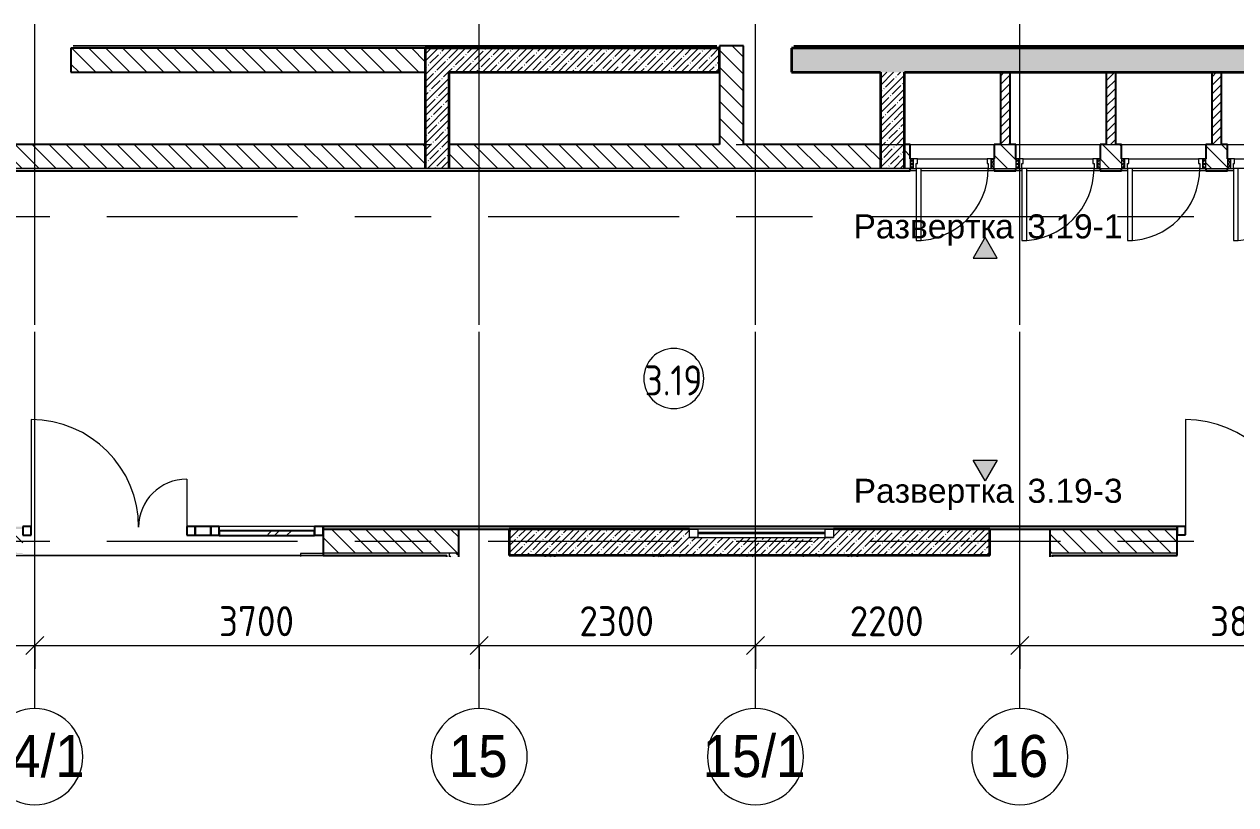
# Model space of a CAD drawing. Header units: millimetres. Extents: x 35124 to 170704, y -1987 to 12522.
# Drawn here: x 48373 to 58458, y 5606 to 12100 of the extents above; entities that cross this region are included whole.
import ezdxf

# ---------------------------------------------------------------- set-up
doc = ezdxf.new("R2010")
doc.units = ezdxf.units.MM
doc.linetypes.add('Осевая', pattern=[3175, 635, -476.25, 1587.5, -476.25])
for name, color, linetype, lineweight in [('A-ANNO-DIMS', 7, 'Continuous', 9), ('A-ANNO-DIMS-100', 7, 'Continuous', 9), ('A-AREA-IDEN', 7, 'Continuous', 9), ('A-DOOR', 7, 'Continuous', 9), ('A-DOOR-1', 7, 'Continuous', 13), ('A-DOOR-FRAM', 7, 'Continuous', 13), ('A-DOOR-FRAM-1', 7, 'Continuous', 9), ('A-GLAZ', 7, 'Continuous', 9), ('A-GLAZ-1', 7, 'Continuous', 13), ('A-GLAZ-CURT', 7, 'Continuous', 9), ('A-GLAZ-CURT-1', 7, 'Continuous', 25), ('A-GLAZ-CWMG', 7, 'Continuous', 9), ('A-GLAZ-CWMG-1', 7, 'Continuous', 25), ('A-WALL', 7, 'Continuous', 9), ('G-ANNO-SYMB', 7, 'Continuous', 9), ('I-WALL', 7, 'Continuous', 9), ('Оси', 7, 'Continuous', 9), ('Оси-1', 7, 'Continuous', 20), ('Оси-2', 7, 'Осевая', 9)]:
    doc.layers.add(name, color=color, linetype=linetype, lineweight=lineweight)
for name, color, linetype, lineweight, true_color in [('A-WALL-1', 7, 'Continuous', 25, 0x3c3c3c), ('A-WALL-2', 7, 'Continuous', 35, 0x3c3c3c), ('A-WALL-FNSH-1', 7, 'Continuous', 13, 0x3c3c3c), ('I-FURN-1', 7, 'Continuous', 9, 0xf0f0f0)]:
    doc.layers.add(name, color=color, linetype=linetype, lineweight=lineweight, true_color=true_color)
doc.styles.add('Arial', font='arial.ttf', dxfattribs={"width": 0.9, "height": 350})
doc.styles.add('Arial_1', font='arial.ttf', dxfattribs={"height": 200})
doc.styles.add('GOST Common', font='GOST_Common.ttf', dxfattribs={"width": 0.9, "height": 250})
doc.styles.add('ISOCPEUR', font='isocpeur.ttf', dxfattribs={"width": 0.9, "height": 250})
doc.dimstyles.new('ISO-2_5_0_9К_БОЛЬШОЙ', dxfattribs={"dimscale": 304.8, "dimtxt": 248.995294, "dimasz": 0.492126, "dimexe": 0.393701, "dimexo": 0.984252, "dimgap": 0, "dimtad": 1, "dimdec": 0, "dimrnd": 10, "dimzin": 0, "dimdsep": 46, "dimtxsty": 'ISOCPEUR', "dimblk1": 'OBLIQUE', "dimblk2": 'OBLIQUE', "dimsah": 1, "dimcen": 0.09, "dimdle": 0.393701, "dimazin": 0, "dimtfac": 1, "dimtdec": 4, "dimtix": 1, "dimtmove": 0, "dimatfit": 3, "dimfxl": 1, "dimtvp": 1, "dimtolj": 1, "dimtzin": 0, "dimarcsym": 2})
pattern_1 = [(135, (0, 0), (-70.71068, -70.71068), [])]
pattern_2 = [(45, (0, 0), (-35.35534, 35.35534), [])]
pattern_3 = [(45, (0, 0), (-57.02463, 57.02463), []), (45, (57.025, 0), (-57.02463, 57.02463), [100.806, -20.161, 3.353, -16.808])]
pattern_4 = [(135, (0, 0), (-75.43415, -75.43415), [106.68, -17.78, 3.556, -17.78]), (135, (0, 75.39), (-75.43415, -75.43415), []), (50, (0, 0), (127.52922, -11.15758), [13.335, -146.685]), (355, (0, 0), (-24.66966, 133.74002), [10.668, -117.348]), (100.451, (10.63, -0.93), (102.85973, 122.58178), [11.333, -124.663]), (46.184, (0, 35.56), (189.75516, -29.43036), [20.002, -220.027]), (96.636, (15.81, 33.1), (166.1822, 173.1996), [17, -186.995]), (351.184, (0, 35.56), (166.1839, 173.1976), [16.002, -176.022]), (21, (17.78, 26.67), (106.13027, -71.58603), [13.335, -146.685]), (326, (17.78, 26.67), (43.26188, 128.93175), [10.668, -117.348]), (71.451, (26.62, 20.7), (149.39198, 57.34505), [11.333, -124.663]), (37.5, (0, 0), (2.16223, 59.188357), [3.353, -112.573, 3.353, -115.773, -117.792]), (37.5, (0, 0), (2.16223, 59.188357), [-235.052, 3.353, -114.44]), (7.5, (0, 0), (46.77386, 70.12615), [3.353, -64.567, 3.353, -109.906, -44.894]), (7.5, (0, 0), (46.77386, 70.12615), [-181.178, 3.353, -41.542]), (327.5, (-39.65, 0), (94.91367, -4.010093), [3.353, -41.097, 3.353, -135.331, -184.023]), (327.5, (-39.65, 0), (94.91367, -4.010093), [-183.134, 3.353, -180.67]), (317.5, (-57.43, 0), (103.69057, 17.79882), [3.353, -54.432, 3.353, -88.748, -130.683]), (317.5, (-57.43, 0), (103.69057, 17.79882), [-149.885, 3.353, -127.33])]
pattern_5 = [(0, (0, 0), (121.92, 30.48), [10.058, -81.382, 10.058, -81.382, -487.68]), (0, (0, 0), (121.92, 30.48), [-182.88, 10.058, -172.822, 10.058, -81.382, -213.36]), (0, (0, 0), (121.92, 30.48), [-457.2, 10.058, -50.902, 10.058, -142.342]), (120, (45.72, 15.24), (-87.356454, 90.345817), [10.058, -81.382, 10.058, -81.382, -487.68]), (120, (45.72, 15.24), (-87.356454, 90.345817), [-182.88, 10.058, -172.822, 10.058, -81.382, -213.36]), (120, (45.72, 15.24), (-87.356454, 90.345817), [-457.2, 10.058, -50.902, 10.058, -142.342]), (240, (60.96, 76.2), (-34.563546, -120.825817), [10.058, -81.382, 10.058, -81.382, -487.68]), (240, (60.96, 76.2), (-34.563546, -120.825817), [-182.88, 10.058, -172.822, 10.058, -81.382, -213.36]), (240, (60.96, 76.2), (-34.563546, -120.825817), [-457.2, 10.058, -50.902, 10.058, -142.342])]

# ---------------------------------------------------------------- blocks, each defined once
blk = doc.blocks.new('110_Дверь_СКБ_1Ст - д-18 700x2100h_Технический шкаф ЭОМ и СС-23257539-План разверток пом_3_19_ Этаж 3')
at = {"layer": 'A-DOOR'}
h = blk.add_hatch(dxfattribs=at)
h.set_pattern_fill('FP_9', color=256, style=0, pattern_type=2)
h.set_pattern_definition([(135, (1951.41, 164.685), (-14.14214, -14.14214), []), (225, (1951.41, 164.685), (14.14214, -14.14214), [])])
h.paths.add_polyline_path([(362.5, 100), (337.5, 100), (337.5, 20), (362.5, 20)])
at = {"layer": 'A-DOOR-FRAM-1'}
h = blk.add_hatch(dxfattribs=at)
h.set_pattern_fill('FP_10', color=256, style=0, pattern_type=2)
h.set_pattern_definition([(45, (-171.384, 164.685), (-14.1421, 14.1421), []), (135, (-171.384, 164.685), (-14.1421, -14.1421), [])])
h.paths.add_polyline_path([(-312.5, 100), (-337.5, 100), (-337.5, 20), (-312.5, 20)])
at = {"layer": 'A-DOOR'}
blk.add_arc((312.5, 100), 600, 90, 180, dxfattribs=at)
at = {"layer": 'A-DOOR-1'}
for p, q in [((312.5, 700), (272.5, 700)), ((272.5, 700), (272.5, 100)), ((312.5, 100), (312.5, 700)), ((272.5, 100), (312.5, 100))]:
    blk.add_line(p, q, dxfattribs=at)
at = {"layer": 'A-DOOR-FRAM'}
for p, q in [((-312.5, 100), (-337.5, 100)), ((-337.5, 100), (-337.5, 20)), ((-337.5, 20), (-312.5, 20)), ((-287.5, 100), (-312.5, 100)), ((-312.5, 100), (-312.5, 20)), ((-312.5, 20), (-312.5, 100)), ((-312.5, 20), (-277.5, 20)), ((-287.5, 60), (-287.5, 100)), ((-277.5, 60), (-287.5, 60)), ((-277.5, 20), (-277.5, 60)), ((312.5, 60), (302.5, 60)), ((302.5, 60), (302.5, 20)), ((302.5, 20), (337.5, 20)), ((312.5, 100), (312.5, 60)), ((337.5, 100), (312.5, 100)), ((337.5, 20), (337.5, 100)), ((362.5, 100), (337.5, 100)), ((337.5, 100), (337.5, 20)), ((337.5, 20), (362.5, 20)), ((362.5, 20), (362.5, 100))]:
    blk.add_line(p, q, dxfattribs=at)
at = {"layer": 'A-DOOR-FRAM-1'}
for p, q in [((-287.5, 100), (272.5, 100)), ((302.5, 20), (-277.5, 20))]:
    blk.add_line(p, q, dxfattribs=at)
blk = doc.blocks.new('Стол базовый прямоугольный - 1_290-25520344-План разверток пом_3_19_ Этаж 3')
at = {"layer": 'I-FURN-1'}
for p, q in [((-430, 455), (-618, 455)), ((-618, 455), (-618, 430))]:
    blk.add_line(p, q, dxfattribs=at)
blk = doc.blocks.new('Прямоугольный импост - 50 x 70 мм-31700031-План разверток пом_3_19_ Этаж 3')
at = {"layer": 'A-GLAZ-CWMG-1'}
for p, q in [((-70, 35), (0, 35)), ((-70, -35), (-70, 35)), ((0, 35), (0, -35)), ((0, -35), (-70, -35))]:
    blk.add_line(p, q, dxfattribs=at)
blk = doc.blocks.new('Дверь_Витражная_остекление_ - ДВН_ДАО_Главный вход_1200 в свету-31742133-План разверток пом_3_19_ Этаж 3')
at = {"layer": 'A-DOOR'}
for p, q in [((-647.5, 925), (-647.5, 35)), ((647.5, 430), (647.5, 35))]:
    blk.add_line(p, q, dxfattribs=at)
for centre, radius, start, end in [((-647.5, 30), 895, 360, 90), ((647.5, 30), 400, 90, 180)]:
    blk.add_arc(centre, radius, start, end, dxfattribs=at)
blk = doc.blocks.new('Системная панель - Стемалит - 40мм-32257327-План разверток пом_3_19_ Этаж 3')
at = {"layer": 'A-GLAZ-CURT-1'}
for p, q in [((65, 35), (-65, 35)), ((-65, 35), (-65, -35)), ((65, -35), (65, 35)), ((-65, -35), (65, -35))]:
    blk.add_line(p, q, dxfattribs=at)
blk = doc.blocks.new('Прямоугольный импост - 50 x 70 мм-31687886-План разверток пом_3_19_ Этаж 3')
at = {"layer": 'A-GLAZ-CWMG-1'}
for p, q in [((-35, 35), (35, 35)), ((-35, -35), (-35, 35)), ((35, 35), (35, -35)), ((35, -35), (-35, -35))]:
    blk.add_line(p, q, dxfattribs=at)
blk = doc.blocks.new('Прямоугольный импост - 50 x 70 мм-31701779-План разверток пом_3_19_ Этаж 3')
at = {"layer": 'A-GLAZ-CWMG-1'}
for p, q in [((0, 35), (-70, 35)), ((-70, 35), (-70, -35)), ((0, -35), (0, 35)), ((-70, -35), (0, -35))]:
    blk.add_line(p, q, dxfattribs=at)
blk = doc.blocks.new('Системная панель - Стекло - 40мм-V2-План разверток пом_3_19_ Этаж 3')
at = {"layer": 'A-GLAZ-CURT'}
h = blk.add_hatch(dxfattribs=at)
h.set_pattern_fill('FP_14', color=256, style=0, pattern_type=2)
h.set_pattern_definition([(45, (-50492.5, -7785), (-282.8427, 282.8427), [200, -600]), (45, (-50692.5, -7885), (-282.8427, 282.8427), [600, -200]), (45, (-50292.5, -7985), (-282.8427, 282.8427), [200, -600])])
h.paths.add_polyline_path([(397.5, -40), (397.5, 0), (-397.5, 0), (-397.5, -40)])
at = {"layer": 'A-GLAZ-CURT-1'}
for p, q in [((397.5, 0), (-397.5, 0)), ((-397.5, 0), (-397.5, -40)), ((397.5, -40), (397.5, 0)), ((-397.5, -40), (397.5, -40))]:
    blk.add_line(p, q, dxfattribs=at)
blk = doc.blocks.new('Прямоугольный импост - 50 x 70 мм-31702100-План разверток пом_3_19_ Этаж 3')
at = {"layer": 'A-GLAZ-CWMG-1'}
for p, q in [((-35, 35), (35, 35)), ((-35, -35), (-35, 35)), ((35, 35), (35, -35)), ((35, -35), (-35, -35))]:
    blk.add_line(p, q, dxfattribs=at)
blk = doc.blocks.new('Прямоугольный импост - 50 x 70 мм-31720914-План разверток пом_3_19_ Этаж 3')
at = {"layer": 'A-GLAZ-CWMG'}
blk.add_line((42060, 7920), (41265, 7920), dxfattribs=at)
blk = doc.blocks.new('120_Окно_СКБ_1Ст - 120_Окно_СКБ_1Ст 400х1200 EI30-24228621-План разверток пом_3_19_ Этаж 3')
at = {"layer": 'A-GLAZ'}
for p, q in [((600, 110), (-600, 110)), ((-600, 40), (600, 40)), ((530, 80), (-530, 80)), ((530, 70), (-530, 70))]:
    blk.add_line(p, q, dxfattribs=at)
at = {"layer": 'A-GLAZ-1'}
for p, q in [((-600, 40), (-600, 110)), ((-600, 110), (-530, 110)), ((-530, 110), (-530, 40)), ((530, 40), (530, 110)), ((530, 110), (600, 110)), ((600, 110), (600, 40)), ((-530, 40), (-600, 40)), ((600, 40), (530, 40))]:
    blk.add_line(p, q, dxfattribs=at)
blk = doc.blocks.new('Ось сетки - D8-29747960-План разверток пом_3_19_ Этаж 3')
at = {"layer": 'Оси-1'}
for start, end in [(360, 180), (180, 360)]:
    blk.add_arc((0, 0), 4, start, end, dxfattribs=at)
blk = doc.blocks.new('Марка_Помещения - Номер-25198446-План разверток пом_3_19_ Этаж 3')
at = {"layer": 'A-AREA-IDEN'}
for start, end in [(360, 180), (180, 360)]:
    blk.add_arc((0, 0), 2.5, start, end, dxfattribs=at)
blk = doc.blocks.new('Фасад - Марка фасада_Указатель-25386507-План разверток пом_3_19_ Этаж 3')
at = {"layer": 'G-ANNO-SYMB'}
blk.add_hatch(color=256, dxfattribs=at).paths.add_polyline_path([(-1, 0), (0, 1.73), (1, 0), (0, 0)])
for p, q in [((0, 1.73), (-1, 0)), ((1, 0), (0, 1.73)), ((-1, 0), (0, 0)), ((0, 0), (1, 0))]:
    blk.add_line(p, q, dxfattribs=at)
blk = doc.blocks.new('DIMBLOCK7-План разверток пом_3_19_ Этаж 3')
at = {"layer": 'A-ANNO-DIMS-100'}
for p, q in [((47660, 6737), (47660, 7051)), ((48460, 6737), (48460, 7051)), ((47660, 6931), (48460, 6931)), ((47660, 6931), (47660, 6737)), ((48460, 6931), (48460, 6737))]:
    blk.add_line(p, q, dxfattribs=at)
at = {"layer": 'A-ANNO-DIMS-100', "lineweight": 20}
for p, q in [((47660, 6931), (47735, 7006)), ((48460, 6931), (48535, 7006)), ((47660, 6931), (47585, 6856)), ((48460, 6931), (48385, 6856))]:
    blk.add_line(p, q, dxfattribs=at)
at = {"layer": 'A-ANNO-DIMS-100', "color": 0, "insert": (47823, 7258), "char_height": 250, "width": 568.86, "attachment_point": 1, "line_spacing_factor": 1.149209, "style": 'ISOCPEUR'}
blk.add_mtext('800', dxfattribs=at)
blk = doc.blocks.new('_Oblique')
at = {"color": 0, "linetype": 'ByBlock', "lineweight": -2}
blk.add_line((-0.5, -0.5), (0.5, 0.5), dxfattribs=at)
blk = doc.blocks.new('DIMBLOCK8-План разверток пом_3_19_ Этаж 3')
at = {"layer": 'A-ANNO-DIMS-100'}
for p, q in [((48460, 6737), (48460, 7051)), ((52160, 6737), (52160, 7051)), ((48460, 6931), (52160, 6931)), ((48460, 6931), (48460, 6737)), ((52160, 6931), (52160, 6737))]:
    blk.add_line(p, q, dxfattribs=at)
at = {"layer": 'A-ANNO-DIMS-100', "lineweight": 20}
for p, q in [((48460, 6931), (48535, 7006)), ((52160, 6931), (52235, 7006)), ((48460, 6931), (48385, 6856)), ((52160, 6931), (52085, 6856))]:
    blk.add_line(p, q, dxfattribs=at)
at = {"layer": 'A-ANNO-DIMS-100', "color": 0, "insert": (49994, 7258), "char_height": 250, "width": 758.48, "attachment_point": 1, "line_spacing_factor": 1.149209, "style": 'ISOCPEUR'}
blk.add_mtext('3700', dxfattribs=at)
blk = doc.blocks.new('DIMBLOCK9-План разверток пом_3_19_ Этаж 3')
at = {"layer": 'A-ANNO-DIMS-100'}
for p, q in [((52160, 6737), (52160, 7051)), ((54460, 6737), (54460, 7051)), ((52160, 6931), (54460, 6931)), ((52160, 6931), (52160, 6737)), ((54460, 6931), (54460, 6737))]:
    blk.add_line(p, q, dxfattribs=at)
at = {"layer": 'A-ANNO-DIMS-100', "lineweight": 20}
for p, q in [((52160, 6931), (52235, 7006)), ((54460, 6931), (54535, 7006)), ((52160, 6931), (52085, 6856)), ((54460, 6931), (54385, 6856))]:
    blk.add_line(p, q, dxfattribs=at)
at = {"layer": 'A-ANNO-DIMS-100', "color": 0, "insert": (52994, 7258), "char_height": 250, "width": 758.48, "attachment_point": 1, "line_spacing_factor": 1.149209, "style": 'ISOCPEUR'}
blk.add_mtext('2300', dxfattribs=at)
blk = doc.blocks.new('DIMBLOCK10-План разверток пом_3_19_ Этаж 3')
at = {"layer": 'A-ANNO-DIMS-100'}
for p, q in [((54460, 6737), (54460, 7051)), ((56660, 6737), (56660, 7051)), ((54460, 6931), (56660, 6931)), ((54460, 6931), (54460, 6737)), ((56660, 6931), (56660, 6737))]:
    blk.add_line(p, q, dxfattribs=at)
at = {"layer": 'A-ANNO-DIMS-100', "lineweight": 20}
for p, q in [((54460, 6931), (54535, 7006)), ((56660, 6931), (56735, 7006)), ((54460, 6931), (54385, 6856)), ((56660, 6931), (56585, 6856))]:
    blk.add_line(p, q, dxfattribs=at)
at = {"layer": 'A-ANNO-DIMS-100', "color": 0, "insert": (55244, 7258), "char_height": 250, "width": 758.48, "attachment_point": 1, "line_spacing_factor": 1.149209, "style": 'ISOCPEUR'}
blk.add_mtext('2200', dxfattribs=at)
blk = doc.blocks.new('DIMBLOCK11-План разверток пом_3_19_ Этаж 3')
at = {"layer": 'A-ANNO-DIMS-100'}
for p, q in [((56660, 6737), (56660, 7051)), ((60460, 6737), (60460, 7051)), ((56660, 6931), (60460, 6931)), ((56660, 6931), (56660, 6737)), ((60460, 6931), (60460, 6737))]:
    blk.add_line(p, q, dxfattribs=at)
at = {"layer": 'A-ANNO-DIMS-100', "lineweight": 20}
for p, q in [((56660, 6931), (56735, 7006)), ((60460, 6931), (60535, 7006)), ((56660, 6931), (56585, 6856)), ((60460, 6931), (60385, 6856))]:
    blk.add_line(p, q, dxfattribs=at)
at = {"layer": 'A-ANNO-DIMS-100', "color": 0, "insert": (58244, 7258), "char_height": 250, "width": 758.48, "attachment_point": 1, "line_spacing_factor": 1.149209, "style": 'ISOCPEUR'}
blk.add_mtext('3800', dxfattribs=at)

msp = doc.modelspace()

# ---------------------------------------------------------------- hatches: boundary and pattern name
at = {"layer": 'I-WALL'}
h = msp.add_hatch(dxfattribs=at)
h.set_pattern_fill('FP_1', color=256, style=0, pattern_type=2)
h.set_pattern_definition(pattern_1)
h.paths.add_polyline_path([(54160, 11100), (54360, 11100), (54360, 11919.9998), (54160, 11919.9998)])
h = msp.add_hatch(dxfattribs=at)
h.set_pattern_fill('FP_1', color=256, style=0, pattern_type=2)
h.set_pattern_definition(pattern_1)
h.paths.add_polyline_path([(51710, 11699.9999), (51710, 11899.9999), (48760, 11899.9999), (48760, 11699.9999), (49399.0044, 11699.9999)])
h.paths.add_polyline_path([(48160, 11699.9999), (48160, 11899.9999), (42780, 11899.9999), (42780, 11699.9999), (47000.9441, 11699.9999)])
h = msp.add_hatch(dxfattribs=at)
h.set_pattern_fill('FP_2', color=256, style=0, pattern_type=2)
h.set_pattern_definition(pattern_3)
h.paths.add_polyline_path([(54160, 11699.9999), (54160, 11899.9999), (51710, 11899.9999), (51710, 11699.9999), (51910, 11699.9999)])
h = msp.add_hatch(dxfattribs=at)
h.set_pattern_fill('FP_2', color=256, style=0, pattern_type=2)
h.set_pattern_definition(pattern_3)
h.paths.add_polyline_path([(64380, 11699.9999), (66160, 11699.9999), (66160, 11899.9999), (54760, 11899.9999), (54760, 11699.9999), (63787.3661, 11699.9999)])
h = msp.add_hatch(dxfattribs=at)
h.set_pattern_fill('FP_2', color=256, style=0, pattern_type=2)
h.set_pattern_definition(pattern_3)
h.paths.add_polyline_path([(51797.0647, 10900), (51910, 10900), (51910, 11699.9999), (51710, 11699.9999), (51710, 10900)])
h = msp.add_hatch(dxfattribs=at)
h.set_pattern_fill('FP_2', color=256, style=0, pattern_type=2)
h.set_pattern_definition(pattern_3)
h.paths.add_polyline_path([(55700, 10900), (55700, 11699.9999), (55500, 11699.9999), (55500, 10900)])
h = msp.add_hatch(dxfattribs=at)
h.set_pattern_fill('FP_8', color=256, style=0, pattern_type=2)
h.set_pattern_definition(pattern_2)
h.paths.add_polyline_path([(56579.2398, 11100), (56579.2398, 11699.9999), (56499.2398, 11699.9999), (56499.2398, 11100)])
h = msp.add_hatch(dxfattribs=at)
h.set_pattern_fill('FP_8', color=256, style=0, pattern_type=2)
h.set_pattern_definition(pattern_2)
h.paths.add_polyline_path([(57459.2398, 11100), (57459.2398, 11699.9999), (57379.2398, 11699.9999), (57379.2398, 11100)])
h = msp.add_hatch(dxfattribs=at)
h.set_pattern_fill('FP_8', color=256, style=0, pattern_type=2)
h.set_pattern_definition(pattern_2)
h.paths.add_polyline_path([(58339.2398, 11100), (58339.2398, 11699.9999), (58259.2398, 11699.9999), (58259.2398, 11100)])
h = msp.add_hatch(dxfattribs=at)
h.set_pattern_fill('FP_1', color=256, style=0, pattern_type=2)
h.set_pattern_definition(pattern_1)
h.paths.add_polyline_path([(61160, 10900), (61160, 11100), (59340, 11100), (59340, 10900), (60190.2757, 10900)])
h.paths.add_polyline_path([(59140, 10900), (59140, 11100), (59087.8136, 11100), (59087.8136, 10900)])
h.paths.add_polyline_path([(58387.8136, 10900), (58387.8136, 11100), (58207.8136, 11100), (58207.8136, 10900)])
h.paths.add_polyline_path([(56593.1853, 10900), (56627.8136, 10900), (56627.8136, 11100), (56447.8136, 11100), (56447.8136, 10900)])
h.paths.add_polyline_path([(57327.8136, 10900), (57507.8136, 10900), (57507.8136, 11100), (57327.8136, 11100), (57327.8136, 10980)])
h.paths.add_polyline_path([(54195.125, 10900), (55500, 10900), (55500, 11100), (51910, 11100), (51910, 10900)])
h.paths.add_polyline_path([(55700, 10900), (55747.8136, 10900), (55747.8136, 11100), (55700, 11100), (55700, 10980)])
h.paths.add_polyline_path([(51710, 10900), (51710, 11100), (44760, 11100), (44760, 10900), (49399.0044, 10900)])
h = msp.add_hatch(dxfattribs=at)
h.set_pattern_fill('FP_11', color=256, style=0, pattern_type=2)
h.set_pattern_definition(pattern_5)
h.paths.add_polyline_path([(61360, 10880), (61360, 10900), (59087.8136, 10900), (59087.8136, 10880), (60190.2757, 10880)])
h.paths.add_polyline_path([(58387.8136, 10880), (58387.8136, 10900), (58207.8136, 10900), (58207.8136, 10880)])
h.paths.add_polyline_path([(56627.8136, 10880), (56627.8136, 10900), (56447.8136, 10900), (56447.8136, 10880), (56593.1853, 10880)])
h.paths.add_polyline_path([(57507.8136, 10880), (57507.8136, 10900), (57327.8136, 10900), (57327.8136, 10880)])
h.paths.add_polyline_path([(55747.8136, 10880), (55747.8136, 10900), (42380, 10900), (42380, 10880), (54195.125, 10880)])
h = msp.add_hatch(dxfattribs=at)
h.set_pattern_fill('FP_11', color=256, style=0, pattern_type=2)
h.set_pattern_definition(pattern_5)
h.paths.add_polyline_path([(73760, 7900), (74100, 7900), (74100, 7920), (73705, 7920), (73705, 7908), (73760, 7908), (73760, 7902.9412)])
h.paths.add_polyline_path([(71690, 7900), (72250, 7900), (72250, 7908), (72305, 7908), (72305, 7920), (71660, 7920), (71660, 7908), (71690, 7908)])
h.paths.add_polyline_path([(70680, 7900), (70680, 7908), (70710, 7908), (70710, 7920), (69360, 7920), (69360, 7908), (69390, 7908), (69390, 7900)])
h.paths.add_polyline_path([(68230, 7900), (68230, 7908), (68260, 7908), (68260, 7920), (66860, 7920), (66860, 7908), (66890, 7908), (66890, 7900)])
h.paths.add_polyline_path([(65410, 7900), (65880, 7900), (65880, 7908), (65910, 7908), (65910, 7920), (60470, 7920), (60470, 7900), (64110, 7900)])
h.paths.add_polyline_path([(57970, 7900), (57970, 7920), (50859.9353, 7920), (50859.9353, 7900), (56593.1853, 7900)])
h.paths.add_polyline_path([(46110, 7900), (48359.9353, 7900), (48359.9353, 7920), (42130, 7920), (42130, 7900), (44910, 7900)])
h.paths.add_polyline_path([(39630, 7900), (39630, 7920), (38759.9999, 7920), (38759.9999, 7900)])
h = msp.add_hatch(dxfattribs=at)
h.set_pattern_fill('FP_1', color=256, style=0, pattern_type=2)
h.set_pattern_definition(pattern_1)
h.paths.add_polyline_path([(51910, 7700), (51990, 7700), (51990, 7900), (50860, 7900), (50860, 7700), (51890, 7700)])
h.paths.add_polyline_path([(47910, 7700), (48360, 7700), (48360, 7900), (47910, 7900)])
h = msp.add_hatch(dxfattribs=at)
h.set_pattern_fill('FP_2', color=256, style=0, pattern_type=2)
h.set_pattern_definition(pattern_3)
h.paths.add_polyline_path([(55310, 7680), (56410, 7680), (56410, 7900), (55110, 7900), (55110, 7830), (53910, 7830), (53910, 7900), (52410, 7900), (52410, 7680), (55230, 7680)])
h = msp.add_hatch(dxfattribs=at)
h.set_pattern_fill('FP_1', color=256, style=0, pattern_type=2)
h.set_pattern_definition(pattern_1)
h.paths.add_polyline_path([(60990, 7700), (60990, 7900), (60470, 7900), (60470, 7700), (60910, 7700)])
h.paths.add_polyline_path([(57970, 7700), (57970, 7900), (56910, 7900), (56910, 7700), (56930, 7700)])
h = msp.add_hatch(dxfattribs=at)
h.set_pattern_fill('FP_11', color=256, style=0, pattern_type=2)
h.set_pattern_definition(pattern_5)
h.paths.add_polyline_path([(51797.0647, 7680), (51890, 7680), (51890, 7700), (50860, 7700), (50860, 7680)])
h.paths.add_polyline_path([(48360, 7680), (48360, 7700), (47930, 7700), (47931, 7680)])
h = msp.add_hatch(dxfattribs=at)
h.set_pattern_fill('FP_11', color=256, style=0, pattern_type=2)
h.set_pattern_definition(pattern_5)
h.paths.add_polyline_path([(51890, 7669.5724), (51910, 7669.5724), (51910, 7700), (51890, 7700), (51890, 7679)])
h = msp.add_hatch(dxfattribs=at)
h.set_pattern_fill('FP_3', color=256, style=0, pattern_type=2)
h.set_pattern_definition(pattern_4)
h.paths.add_polyline_path([(51990, 7669.5724), (51990, 7700), (51910, 7700), (51910, 7669.5724)])
h = msp.add_hatch(dxfattribs=at)
h.set_pattern_fill('FP_3', color=256, style=0, pattern_type=2)
h.set_pattern_definition(pattern_4)
h.paths.add_polyline_path([(52790, 7669.5724), (52790, 7680), (52710, 7680), (52710, 7669.5724)])
h = msp.add_hatch(dxfattribs=at)
h.set_pattern_fill('FP_3', color=256, style=0, pattern_type=2)
h.set_pattern_definition(pattern_4)
h.paths.add_polyline_path([(53690, 7669.5724), (53690, 7680), (53610, 7680), (53610, 7669.5724), (53651.7103, 7669.5724)])
h = msp.add_hatch(dxfattribs=at)
h.set_pattern_fill('FP_11', color=256, style=0, pattern_type=2)
h.set_pattern_definition(pattern_5)
h.paths.add_polyline_path([(55210, 7669.5724), (55210, 7680), (53690, 7680), (53690, 7669.5724), (54195.125, 7669.5724)])
h = msp.add_hatch(dxfattribs=at)
h.set_pattern_fill('FP_11', color=256, style=0, pattern_type=2)
h.set_pattern_definition(pattern_5)
h.paths.add_polyline_path([(55219.5724, 7669.5724), (55230, 7669.5724), (55230, 7680), (55210, 7680), (55210, 7669.5724)])
h = msp.add_hatch(dxfattribs=at)
h.set_pattern_fill('FP_8', color=256, style=0, pattern_type=2)
h.set_pattern_definition(pattern_2)
h.paths.add_polyline_path([(55310, 7669.5724), (55310, 7680), (55230, 7680), (55230, 7669.5724)])
h = msp.add_hatch(dxfattribs=at)
h.set_pattern_fill('FP_11', color=256, style=0, pattern_type=2)
h.set_pattern_definition(pattern_5)
h.paths.add_polyline_path([(56929.3694, 7669.5724), (56930, 7669.5724), (56930, 7700), (56910, 7700), (56910, 7669.5724)])
h = msp.add_hatch(dxfattribs=at)
h.set_pattern_fill('FP_11', color=256, style=0, pattern_type=2)
h.set_pattern_definition(pattern_5)
h.paths.add_polyline_path([(60889, 7680), (60890, 7680), (60890, 7700), (60470, 7700), (60470, 7680)])
h.paths.add_polyline_path([(56930, 7680), (57970, 7680), (57970, 7700), (56930, 7700)])

# ---------------------------------------------------------------- linework, layer by layer
at = {"layer": 'A-WALL'}
for p, q in [((56499.2398, 11100), (56579.2398, 11100)), ((57379.2398, 11100), (57459.2398, 11100)), ((58259.2398, 11100), (58339.2398, 11100)), ((55747.8136, 10900), (44760, 10900)), ((56447.8136, 10900), (56627.8136, 10900)), ((57327.8136, 10900), (57507.8136, 10900)), ((58207.8136, 10900), (58387.8136, 10900)), ((51990, 7700), (50860, 7700)), ((51890, 7679), (51889, 7679)), ((51910, 7700), (51910, 7669.5724)), ((53690, 7680), (53690, 7669.5724)), ((57970, 7700), (56910, 7700)), ((56931, 7679), (56930, 7679))]:
    msp.add_line(p, q, dxfattribs=at)
at = {"layer": 'A-WALL-1'}
for p, q in [((54160, 11919.9998), (54160, 11100)), ((54360, 11919.9998), (54160, 11919.9998)), ((54360, 11100), (54360, 11919.9998)), ((51710, 11899.9999), (48760, 11899.9999)), ((48760, 11899.9999), (48760, 11699.9999)), ((48760, 11699.9999), (51710, 11699.9999)), ((56499.2398, 11699.9999), (56499.2398, 11100)), ((56579.2398, 11100), (56579.2398, 11699.9999)), ((57379.2398, 11699.9999), (57379.2398, 11100)), ((57459.2398, 11100), (57459.2398, 11699.9999)), ((58259.2398, 11699.9999), (58259.2398, 11100)), ((58339.2398, 11100), (58339.2398, 11699.9999)), ((51710, 11100), (44760, 11100)), ((54160, 11100), (51910, 11100)), ((55500, 11100), (54360, 11100)), ((55747.8136, 11100), (55700, 11100)), ((55747.8136, 10980), (55747.8136, 11100)), ((56499.2398, 11100), (56447.8136, 11100)), ((56447.8136, 11100), (56447.8136, 10980)), ((56627.8136, 11100), (56579.2398, 11100)), ((56627.8136, 10980), (56627.8136, 11100)), ((57379.2398, 11100), (57327.8136, 11100)), ((57327.8136, 11100), (57327.8136, 10980)), ((57507.8136, 11100), (57459.2398, 11100)), ((57507.8136, 10980), (57507.8136, 11100)), ((58259.2398, 11100), (58207.8136, 11100)), ((58207.8136, 11100), (58207.8136, 10980)), ((58387.8136, 11100), (58339.2398, 11100)), ((58387.8136, 10980), (58387.8136, 11100)), ((55747.8136, 10880), (55747.8136, 10900)), ((56447.8136, 10900), (56447.8136, 10880)), ((56627.8136, 10880), (56627.8136, 10900)), ((57327.8136, 10900), (57327.8136, 10880)), ((57507.8136, 10880), (57507.8136, 10900)), ((58207.8136, 10900), (58207.8136, 10880)), ((58387.8136, 10880), (58387.8136, 10900)), ((42400, 10880), (55747.8136, 10880)), ((56447.8136, 10880), (56627.8136, 10880)), ((57327.8136, 10880), (57507.8136, 10880)), ((58207.8136, 10880), (58387.8136, 10880)), ((57970, 7920), (50859.9353, 7920)), ((50859.9353, 7920), (50859.9353, 7900)), ((50859.9353, 7900), (52410, 7900)), ((50860, 7900), (50860, 7680)), ((51990, 7669.5724), (51990, 7900)), ((56410, 7900), (57970, 7900)), ((56910, 7900), (56910, 7669.5724)), ((57970, 7680), (57970, 7920)), ((50860, 7680), (51890, 7680)), ((51890, 7669.5724), (51890, 7680)), ((52710, 7680), (52710, 7669.5724)), ((52790, 7669.5724), (52790, 7680)), ((53610, 7680), (53610, 7669.5724)), ((55230, 7680), (55230, 7669.5724)), ((55310, 7669.5724), (55310, 7680)), ((56930, 7680), (57970, 7680)), ((56930, 7680), (56930, 7669.5724))]:
    msp.add_line(p, q, dxfattribs=at)
at = {"layer": 'A-WALL-2'}
for p, q in [((54160, 11899.9999), (51710, 11899.9999)), ((51710, 11899.9999), (51710, 10900)), ((54160, 11699.9999), (54160, 11899.9999)), ((66160, 11899.9999), (54760, 11899.9999)), ((54760, 11899.9999), (54760, 11699.9999)), ((51910, 10900), (51910, 11699.9999)), ((51910, 11699.9999), (54160, 11699.9999)), ((54760, 11699.9999), (55500, 11699.9999)), ((55500, 11699.9999), (55500, 10900)), ((55700, 10900), (55700, 11699.9999)), ((55700, 11699.9999), (59140, 11699.9999)), ((52410, 7900), (52410, 7680)), ((53910, 7900), (52410, 7900)), ((56410, 7900), (55110, 7900)), ((56410, 7680), (56410, 7900)), ((56410, 7680), (52410, 7680))]:
    msp.add_line(p, q, dxfattribs=at)
at = {"layer": 'A-WALL-FNSH-1'}
for p, q in [((54139, 11920.9998), (48780, 11920.9998)), ((48780, 11920.9998), (48780, 11919.9998)), ((48780, 11919.9998), (54139, 11919.9998)), ((54139, 11919.9998), (54139, 11920.9998)), ((60139, 11920.9998), (54780, 11920.9998)), ((54780, 11920.9998), (54780, 11919.9998)), ((54780, 11919.9998), (60139, 11919.9998)), ((55747.8136, 10879), (42400, 10879)), ((55747.8136, 10879), (55747.8136, 10880)), ((56447.8136, 10880), (56447.8136, 10879)), ((56447.8136, 10879), (56627.8136, 10879)), ((56627.8136, 10879), (56627.8136, 10880)), ((57327.8136, 10880), (57327.8136, 10879)), ((57327.8136, 10879), (57507.8136, 10879)), ((57507.8136, 10879), (57507.8136, 10880)), ((58207.8136, 10880), (58207.8136, 10879)), ((58207.8136, 10879), (58387.8136, 10879)), ((58387.8136, 10879), (58387.8136, 10880)), ((57970, 7921), (50860, 7921)), ((50860, 7921), (50860, 7920)), ((57970, 7920), (57970, 7921)), ((47931, 7679), (51889, 7679)), ((50860, 7680), (48360, 7680)), ((51889, 7679), (51889, 7669.5724)), ((56931, 7679), (57970, 7679)), ((56931, 7669.5724), (56931, 7679)), ((57970, 7679), (57970, 7680))]:
    msp.add_line(p, q, dxfattribs=at)
at = {"layer": 'I-WALL'}
for p, q in [((55747.8136, 11100), (56447.8136, 11100)), ((56627.8136, 11100), (57327.8136, 11100)), ((57507.8136, 11100), (58207.8136, 11100)), ((58387.8136, 11100), (59087.8136, 11100)), ((55797.8136, 10880), (55747.8136, 10880)), ((55797.8136, 10879), (55747.8136, 10879)), ((56447.8136, 10880), (55837.8136, 10880)), ((56447.8136, 10879), (55837.8136, 10879)), ((56677.8136, 10880), (56627.8136, 10880)), ((56677.8136, 10879), (56627.8136, 10879)), ((57327.8136, 10880), (56717.8136, 10880)), ((57327.8136, 10879), (56717.8136, 10879)), ((57557.8136, 10880), (57507.8136, 10880)), ((57557.8136, 10879), (57507.8136, 10879)), ((58207.8136, 10880), (57597.8136, 10880)), ((58207.8136, 10879), (57597.8136, 10879)), ((58437.8136, 10880), (58387.8136, 10880)), ((58437.8136, 10879), (58387.8136, 10879))]:
    msp.add_line(p, q, dxfattribs=at)
at = {"layer": 'Оси'}
for p, q in [((48460, 9600), (48460, 12100)), ((52160, 9600), (52160, 12100)), ((54460, 9600), (54460, 12100)), ((56660, 9600), (56660, 12100)), ((48460, 6405.5827), (48460, 8905.5827)), ((52160, 6405.5827), (52160, 8905.5827)), ((54460, 6405.5827), (54460, 8905.5827)), ((56660, 6405.5827), (56660, 8905.5827))]:
    msp.add_line(p, q, dxfattribs=at)
at = {"layer": 'Оси-2'}
for p, q in [((38424.4932, 11100), (73813.0781, 11100)), ((38424.4932, 10500), (73813.0781, 10500)), ((48460, 8905.5827), (48460, 9600)), ((52160, 8905.5827), (52160, 9600)), ((54460, 8905.5827), (54460, 9600)), ((56660, 8905.5827), (56660, 9600)), ((38424.4932, 7800), (73200, 7800))]:
    msp.add_line(p, q, dxfattribs=at)

# ---------------------------------------------------------------- block references
at = {"layer": 'A-AREA-IDEN', "xscale": 99.99999999999993, "yscale": 99.99999999999993, "zscale": 99.99999999999993}
msp.add_blockref('Марка_Помещения - Номер-25198446-План разверток пом_3_19_ Этаж 3', (53779.5112, 9152.6683), dxfattribs=at)
at = {"layer": 'A-DOOR', "rotation": 180}
for p in [(56110.3136, 11000), (56990.3136, 11000), (57870.3136, 11000), (58750.3136, 11000)]:
    msp.add_blockref('110_Дверь_СКБ_1Ст - д-18 700x2100h_Технический шкаф ЭОМ и СС-23257539-План разверток пом_3_19_ Этаж 3', p, dxfattribs=at)
at = {"layer": 'A-DOOR'}
for p in [(49077.5, 7885), (58687.5, 7885.7234)]:
    msp.add_blockref('Дверь_Витражная_остекление_ - ДВН_ДАО_Главный вход_1200 в свету-31742133-План разверток пом_3_19_ Этаж 3', p, dxfattribs=at)
at = {"layer": 'A-GLAZ'}
msp.add_blockref('120_Окно_СКБ_1Ст - 120_Окно_СКБ_1Ст 400х1200 EI30-24228621-План разверток пом_3_19_ Этаж 3', (54510, 7790), dxfattribs=at)
at = {"layer": 'A-GLAZ-CURT'}
for name, p in [('Системная панель - Стемалит - 40мм-32257327-План разверток пом_3_19_ Этаж 3', (49860, 7885)), ('Системная панель - Стекло - 40мм-V2-План разверток пом_3_19_ Этаж 3', (50392.5, 7885))]:
    msp.add_blockref(name, p, dxfattribs=at)
at = {"layer": 'A-GLAZ-CWMG', "rotation": 180}
for p in [(48360, 7885), (57970, 7885.7234)]:
    msp.add_blockref('Прямоугольный импост - 50 x 70 мм-31701779-План разверток пом_3_19_ Этаж 3', p, dxfattribs=at)
at = {"layer": 'A-GLAZ-CWMG', "extrusion": (0, 0, -1), "rotation": 180}
for name, p in [('Прямоугольный импост - 50 x 70 мм-31687886-План разверток пом_3_19_ Этаж 3', (-49760, 7885)), ('Прямоугольный импост - 50 x 70 мм-31702100-План разверток пом_3_19_ Этаж 3', (-49960, 7885)), ('Прямоугольный импост - 50 x 70 мм-31700031-План разверток пом_3_19_ Этаж 3', (-50860, 7885))]:
    msp.add_blockref(name, p, dxfattribs=at)
at = {"layer": 'A-GLAZ-CWMG'}
msp.add_blockref('Прямоугольный импост - 50 x 70 мм-31720914-План разверток пом_3_19_ Этаж 3', (8730.0001, 0), dxfattribs=at)
at = {"layer": 'G-ANNO-SYMB', "xscale": 99.99999999999993, "yscale": 99.99999999999993, "zscale": 99.99999999999993}
msp.add_blockref('Фасад - Марка фасада_Указатель-25386507-План разверток пом_3_19_ Этаж 3', (56370.6336, 10154.3129), dxfattribs=at)
at = {"layer": 'G-ANNO-SYMB', "extrusion": (0, 0, -1), "xscale": 99.99999999999993, "yscale": 99.99999999999993, "zscale": 99.99999999999993, "rotation": 180}
msp.add_blockref('Фасад - Марка фасада_Указатель-25386507-План разверток пом_3_19_ Этаж 3', (-56371.7011, 8473.7607), dxfattribs=at)
at = {"layer": 'I-FURN-1'}
msp.add_blockref('Стол базовый прямоугольный - 1_290-25520344-План разверток пом_3_19_ Этаж 3', (51290, 7240), dxfattribs=at)
at = {"layer": 'Оси-1', "xscale": 99.99999999999993, "yscale": 99.99999999999993, "zscale": 99.99999999999993}
for p in [(48460, 6005.5827), (52160, 6005.5827), (54460, 6005.5827), (56660, 6005.5827)]:
    msp.add_blockref('Ось сетки - D8-29747960-План разверток пом_3_19_ Этаж 3', p, dxfattribs=at)

# ---------------------------------------------------------------- texts
at = {"layer": 'A-AREA-IDEN', "insert": (53537.628, 9261.2276), "char_height": 250, "width": 606.07575, "attachment_point": 1, "style": 'GOST Common'}
msp.add_mtext('3.19', dxfattribs=at)
at = {"layer": 'G-ANNO-SYMB', "char_height": 200, "attachment_point": 1, "style": 'Arial_1'}
for s, insert, width in [('Развертка', (55275.8446, 10518.1376), 1659.493125), (' 3.19-1', (56645.0633, 10518.1376), 1074.26125), ('Развертка', (55276.9121, 8317.9985), 1659.493125), (' 3.19-3', (56646.1308, 8317.9985), 1074.26125)]:
    msp.add_mtext(s, dxfattribs=dict(at, insert=insert, width=width))
at = {"layer": 'Оси', "char_height": 350, "attachment_point": 1, "style": 'Arial'}
for s, insert, width in [('14/1', (48019.734, 6186.2294), 1060.632562), ('15', (51907.384, 6186.2294), 606.07575), ('15/1', (54019.734, 6186.2294), 1060.632562), ('16', (56407.384, 6186.2294), 606.07575)]:
    msp.add_mtext(s, dxfattribs=dict(at, insert=insert, width=width))

# ---------------------------------------------------------------- dimensions: what is measured, and where the dimension line sits
at = {"layer": 'A-ANNO-DIMS'}
for base, p1, p2, override, picture, middle in [((48460, 6931.299), (47660, 7037.365), (48460, 7037.365), {"dimpost": '<>', "dimfxl": 800}, 'DIMBLOCK7-План разверток пом_3_19_ Этаж 3', (48060, 7056.299)), ((52160, 6931.299), (48460, 7037.365), (52160, 7037.365), {"dimpost": '<>', "dimfxl": 3700}, 'DIMBLOCK8-План разверток пом_3_19_ Этаж 3', (50310, 7056.299)), ((54460, 6931.299), (52160, 7037.365), (54460, 7037.365), {"dimpost": '<>', "dimfxl": 2300}, 'DIMBLOCK9-План разверток пом_3_19_ Этаж 3', (53310, 7056.299)), ((56660, 6931.299), (54460, 7037.365), (56660, 7037.365), {"dimpost": '<>', "dimfxl": 2200}, 'DIMBLOCK10-План разверток пом_3_19_ Этаж 3', (55560, 7056.299)), ((60460, 6931.299), (56660, 7037.365), (60460, 7037.365), {"dimpost": '<>', "dimfxl": 3800}, 'DIMBLOCK11-План разверток пом_3_19_ Этаж 3', (58560, 7056.299))]:
    dim = msp.add_linear_dim(base=base, p1=p1, p2=p2, dimstyle='ISO-2_5_0_9К_БОЛЬШОЙ', override=override, dxfattribs=at)
    dim.commit()
    dim.dimension.update_dxf_attribs({"geometry": picture, "text_midpoint": middle})

doc.saveas('drawing.dxf')
